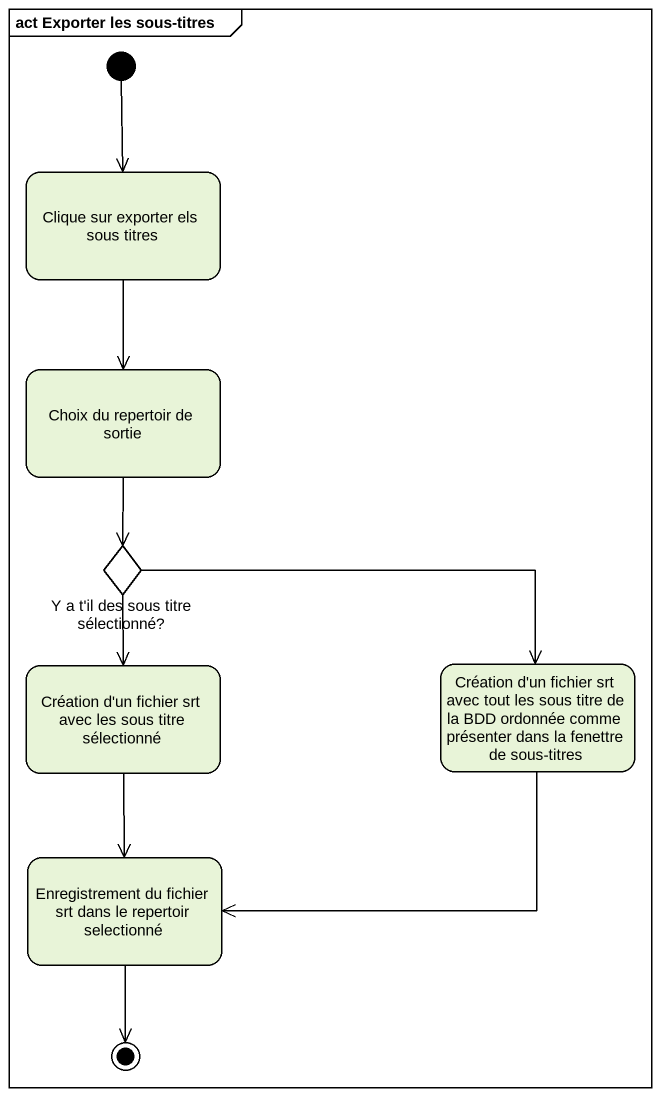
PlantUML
@startuml
mainframe act Exporter les sous-titres
hide empty description
state "Clique sur exporter els sous titres" as Clique_sur_exporter_els
state "Choix du repertoir de sortie" as Choix_du_repertoir_de_sortie
state "Y a t'il des sous titre sélectionné?" as Y_a_t_il_des_sous_titre <<choice>>
state "Création d'un fichier srt avec les sous titre sélectionné" as Création_d_un_fichier_srt
state "Création d'un fichier srt avec tout les sous titre de la BDD ordonnée comme présenter dans la fenettre de sous-titres" as Création_d_un_fichier_srt_2
state "Enregistrement du fichier srt dans le repertoir selectionné" as Enregistrement_du_fichier
[*] --> Clique_sur_exporter_els
Clique_sur_exporter_els --> Choix_du_repertoir_de_sortie
Choix_du_repertoir_de_sortie --> Y_a_t_il_des_sous_titre
Y_a_t_il_des_sous_titre --> Création_d_un_fichier_srt
Y_a_t_il_des_sous_titre -right-> Création_d_un_fichier_srt_2
Création_d_un_fichier_srt --> Enregistrement_du_fichier
Création_d_un_fichier_srt_2 -left-> Enregistrement_du_fichier
Enregistrement_du_fichier --> [*]
@enduml
